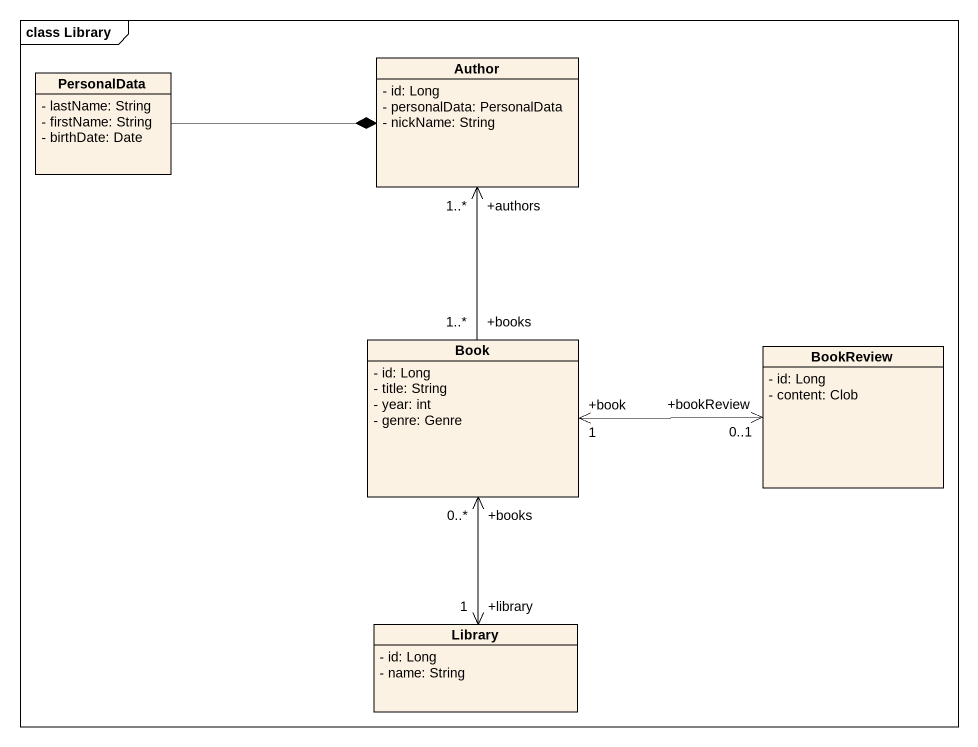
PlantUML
@startuml
mainframe class Library
hide circle
hide empty members
skinparam classAttributeIconSize 0
class PersonalData {
  - lastName: String
  - firstName: String
  - birthDate: Date
}
class Author {
  - id: Long
  - personalData: PersonalData
  - nickName: String
}
class Book {
  - id: Long
  - title: String
  - year: int
  - genre: Genre
}
class BookReview {
  - id: Long
  - content: Clob
}
class Library {
  - id: Long
  - name: String
}
PersonalData -right-* Author
Book "+books\n1..*" -up-> "+authors\n1..*" Author
Book "+book\n1" <-right-> "+bookReview\n0..1" BookReview
Library "+library\n1" <-up-> "+books\n0..*" Book
@enduml
